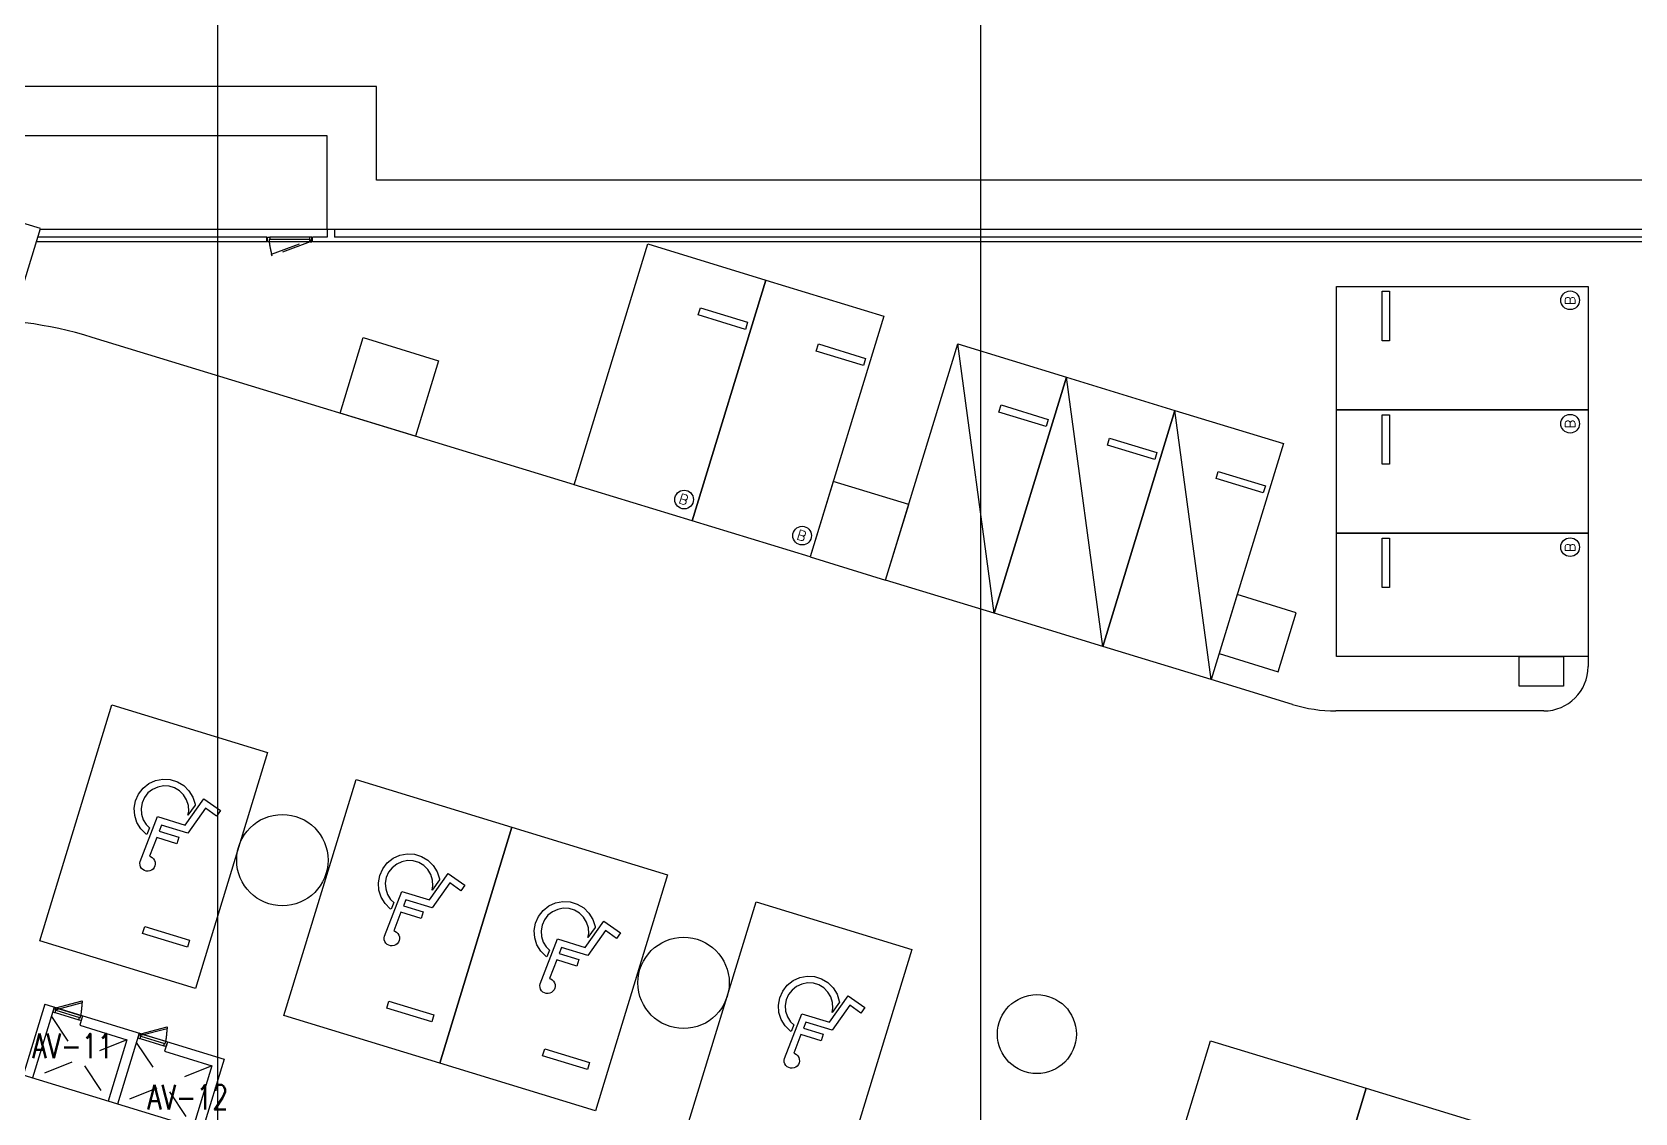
# Model space of a CAD drawing. Header units: millimetres. Extents: x -7614 to 421357, y 87385 to 341757.
# Drawn here: x 173691 to 206168, y 235984 to 257878 of the extents above; entities that cross this region are included whole.
import ezdxf
from ezdxf.enums import TextEntityAlignment as Align

# ---------------------------------------------------------------- set-up
doc = ezdxf.new("R2010")
doc.units = ezdxf.units.MM
doc.header["$LTSCALE"] = 600
doc.header["$MEASUREMENT"] = 0
doc.linetypes.add('HIDDEN', pattern=[2, 1, -1])
doc.layers.add('e-plan', color=9, linetype='CONTINUOUS')
doc.layers.add('e-room-box', color=7, linetype='CONTINUOUS')
doc.styles.add('kiahn', font='romans.shx', dxfattribs={"bigfont": 'cadhs.shx'})

msp = doc.modelspace()

# ---------------------------------------------------------------- linework, layer by layer
at = {"layer": 'e-plan'}
for p, q in [((180670, 256777), (163670, 256777)), ((180670, 254877), (180670, 256777)), ((179670, 255777), (164670, 255777)), ((179670, 253877), (179670, 255777)), ((328920, 254877), (180670, 254877)), ((178450, 253727), (173807, 253727)), ((179670, 253877), (173853, 253877)), ((178450, 253627), (178450, 253727)), ((178460, 253627), (178460, 253727)), ((178460, 253727), (178495, 253727)), ((178495, 253727), (178510, 253727)), ((178510, 253677), (178495, 253677)), ((178495, 253677), (178495, 253627)), ((179310, 253727), (178510, 253727)), ((178510, 253727), (178510, 253677)), ((179310, 253677), (178510, 253677)), ((179325, 253727), (179310, 253727)), ((179310, 253727), (179310, 253677)), ((179310, 253677), (179325, 253677)), ((179360, 253727), (179325, 253727)), ((179325, 253677), (179325, 253627)), ((179360, 253627), (179360, 253727)), ((179670, 253727), (179370, 253727)), ((179370, 253627), (179370, 253727)), ((179670, 253877), (179670, 253727)), ((244420, 253877), (179670, 253877)), ((179820, 253877), (179820, 253727)), ((244420, 253727), (179820, 253727)), ((178450, 253627), (173776, 253627)), ((178495, 253627), (178460, 253627)), ((179325, 253627), (178495, 253627)), ((179325, 253627), (179360, 253627)), ((244420, 253627), (179370, 253627)), ((184675, 248709), (186166, 253586)), ((186166, 253586), (188557, 252855)), ((187065, 247978), (188557, 252855)), ((188557, 252855), (187065, 247978)), ((188557, 252855), (190947, 252124)), ((200120, 250227), (200120, 252727)), ((200120, 252727), (205220, 252727)), ((205220, 252727), (205220, 250227)), ((201045, 252627), (201195, 252627)), ((201045, 251627), (201045, 252627)), ((201195, 252627), (201195, 251627)), ((187190, 252148), (187234, 252292)), ((188147, 251856), (187190, 252148)), ((187234, 252292), (188190, 251999)), ((190947, 252124), (189456, 247247)), ((188190, 251999), (188147, 251856)), ((184679, 248707), (174908, 251694)), ((189581, 251417), (189625, 251561)), ((190537, 251125), (189581, 251417)), ((189625, 251561), (190581, 251269)), ((190986, 246779), (192448, 251560)), ((193186, 246106), (192448, 251560)), ((192448, 251560), (194648, 250888)), ((201195, 251627), (201045, 251627)), ((190581, 251269), (190537, 251125)), ((193186, 246106), (194648, 250888)), ((194648, 250888), (193186, 246106)), ((195385, 245434), (194648, 250888)), ((194648, 250888), (196847, 250216)), ((193281, 250182), (193325, 250325)), ((194238, 249889), (193281, 250182)), ((193325, 250325), (194282, 250033)), ((195385, 245434), (196847, 250216)), ((196847, 250216), (195385, 245434)), ((197585, 244762), (196847, 250216)), ((196847, 250216), (199047, 249543)), ((205220, 250227), (200120, 250227)), ((200120, 247727), (200120, 250227)), ((200120, 250227), (205220, 250227)), ((201045, 250127), (201195, 250127)), ((201045, 249127), (201045, 250127)), ((201195, 250127), (201195, 249127)), ((205220, 250227), (205220, 247727)), ((194282, 250033), (194238, 249889)), ((195481, 249509), (195525, 249653)), ((196437, 249217), (195481, 249509)), ((195525, 249653), (196481, 249360)), ((199047, 249543), (197585, 244762)), ((196481, 249360), (196437, 249217)), ((201195, 249127), (201045, 249127)), ((197680, 248837), (197724, 248980)), ((198637, 248544), (197680, 248837)), ((197724, 248980), (198681, 248688)), ((187065, 247978), (184675, 248709)), ((198681, 248688), (198637, 248544)), ((189456, 247247), (187065, 247978)), ((205220, 247727), (200120, 247727)), ((200120, 245227), (200120, 247727)), ((200120, 247727), (205220, 247727)), ((201045, 247627), (201195, 247627)), ((201045, 246627), (201045, 247627)), ((201195, 247627), (201195, 246627)), ((205220, 247727), (205220, 245227)), ((193186, 246106), (190986, 246779)), ((201195, 246627), (201045, 246627)), ((195385, 245434), (193186, 246106)), ((197585, 244762), (195385, 245434)), ((205220, 245227), (200120, 245227)), ((205220, 245227), (205220, 245027)), ((199232, 244258), (197585, 244762)), ((173846, 239471), (175308, 244253)), ((175308, 244253), (178463, 243288)), ((204320, 244127), (200109, 244127)), ((178463, 243288), (177001, 238506)), ((175940, 242562), (176058, 242655)), ((176058, 242655), (176194, 242718)), ((176194, 242718), (176342, 242746)), ((176351, 242608), (176236, 242586)), ((176342, 242746), (176491, 242737)), ((176467, 242601), (176351, 242608)), ((176491, 242737), (176635, 242693)), ((176635, 242693), (176763, 242617)), ((176763, 242617), (176870, 242511)), ((178795, 237958), (180256, 242740)), ((180256, 242740), (183412, 241775)), ((175761, 242159), (175787, 242307)), ((175787, 242307), (175848, 242444)), ((175848, 242444), (175940, 242562)), ((175967, 242373), (175920, 242266)), ((176038, 242465), (175967, 242373)), ((176130, 242538), (176038, 242465)), ((176236, 242586), (176130, 242538)), ((176579, 242567), (176467, 242601)), ((176679, 242507), (176579, 242567)), ((176762, 242425), (176679, 242507)), ((176823, 242326), (176762, 242425)), ((176793, 241814), (177174, 242348)), ((176858, 242215), (176823, 242326)), ((176870, 242511), (176948, 242383)), ((176948, 242383), (176994, 242240)), ((177174, 242348), (177511, 242108)), ((175771, 242009), (175761, 242159)), ((175816, 241866), (175771, 242009)), ((175882, 241080), (176231, 241986)), ((175920, 242266), (175899, 242151)), ((175899, 242151), (175907, 242035)), ((175907, 242035), (175942, 241924)), ((176231, 241986), (176793, 241814)), ((177206, 242155), (176848, 241652)), ((176995, 242217), (176850, 242013)), ((176850, 242013), (176866, 242098)), ((176866, 242098), (176858, 242215)), ((176994, 242240), (176995, 242217)), ((177431, 241995), (177206, 242155)), ((177511, 242108), (177431, 241995)), ((175895, 241738), (175816, 241866)), ((176001, 241633), (175895, 241738)), ((175942, 241924), (176003, 241824)), ((176018, 241623), (176001, 241633)), ((176003, 241824), (176070, 241758)), ((176070, 241758), (176018, 241623)), ((176314, 241816), (176266, 241692)), ((176266, 241692), (176667, 241569)), ((176848, 241652), (176314, 241816)), ((183412, 241775), (181950, 236993)), ((181950, 236993), (183412, 241775)), ((183412, 241775), (186568, 240810)), ((176216, 241562), (176071, 241184)), ((176627, 241437), (176216, 241562)), ((176667, 241569), (176627, 241437)), ((175876, 241043), (175882, 241080)), ((175878, 241006), (175876, 241043)), ((175890, 240970), (175878, 241006)), ((176071, 241184), (176094, 241177)), ((176094, 241177), (176126, 241158)), ((176126, 241158), (176153, 241131)), ((176153, 241131), (176173, 241099)), ((176180, 240989), (176165, 240955)), ((176173, 241099), (176184, 241064)), ((176186, 241026), (176180, 240989)), ((176184, 241064), (176186, 241026)), ((180797, 240931), (180889, 241049)), ((180889, 241049), (181007, 241142)), ((181079, 241025), (180987, 240952)), ((181007, 241142), (181143, 241205)), ((181185, 241073), (181079, 241025)), ((181143, 241205), (181290, 241233)), ((181299, 241095), (181185, 241073)), ((181290, 241233), (181440, 241224)), ((181416, 241088), (181299, 241095)), ((181528, 241054), (181416, 241088)), ((181440, 241224), (181584, 241180)), ((181628, 240994), (181528, 241054)), ((181584, 241180), (181712, 241104)), ((181711, 240912), (181628, 240994)), ((181712, 241104), (181819, 240998)), ((181819, 240998), (181897, 240870)), ((175909, 240938), (175890, 240970)), ((175936, 240912), (175909, 240938)), ((175968, 240893), (175936, 240912)), ((176004, 240882), (175968, 240893)), ((176041, 240880), (176004, 240882)), ((176078, 240887), (176041, 240880)), ((176112, 240902), (176078, 240887)), ((176142, 240925), (176112, 240902)), ((176165, 240955), (176142, 240925)), ((180710, 240646), (180736, 240794)), ((180736, 240794), (180797, 240931)), ((180869, 240753), (180848, 240638)), ((180916, 240860), (180869, 240753)), ((180987, 240952), (180916, 240860)), ((181771, 240813), (181711, 240912)), ((181742, 240301), (182122, 240835)), ((181807, 240702), (181771, 240813)), ((181944, 240704), (181799, 240500)), ((181814, 240585), (181807, 240702)), ((181897, 240870), (181943, 240727)), ((181943, 240727), (181944, 240704)), ((182122, 240835), (182460, 240595)), ((186568, 240810), (185106, 236028)), ((180720, 240496), (180710, 240646)), ((180765, 240353), (180720, 240496)), ((180844, 240225), (180765, 240353)), ((180831, 239567), (181180, 240472)), ((180848, 240638), (180856, 240522)), ((180856, 240522), (180891, 240411)), ((180891, 240411), (180952, 240311)), ((181180, 240472), (181742, 240301)), ((182155, 240642), (181797, 240139)), ((181799, 240500), (181814, 240585)), ((182380, 240482), (182155, 240642)), ((182460, 240595), (182380, 240482)), ((180950, 240120), (180844, 240225)), ((180967, 240110), (180950, 240120)), ((180952, 240311), (181019, 240245)), ((181019, 240245), (180967, 240110)), ((181165, 240049), (181019, 239671)), ((181576, 239924), (181165, 240049)), ((181263, 240303), (181215, 240179)), ((181215, 240179), (181616, 240056)), ((181797, 240139), (181263, 240303)), ((181616, 240056), (181576, 239924)), ((183953, 239966), (184045, 240085)), ((184045, 240085), (184162, 240178)), ((184235, 240060), (184143, 239987)), ((184162, 240178), (184299, 240240)), ((184341, 240108), (184235, 240060)), ((184299, 240240), (184446, 240268)), ((184455, 240130), (184341, 240108)), ((184446, 240268), (184596, 240259)), ((184572, 240123), (184455, 240130)), ((184683, 240089), (184572, 240123)), ((184596, 240259), (184739, 240216)), ((184783, 240029), (184683, 240089)), ((184739, 240216), (184868, 240139)), ((184866, 239947), (184783, 240029)), ((184868, 240139), (184975, 240033)), ((184975, 240033), (185053, 239905)), ((186899, 235480), (188361, 240262)), ((188361, 240262), (191517, 239297)), ((175930, 239620), (175974, 239763)), ((175974, 239763), (176883, 239486)), ((183866, 239681), (183892, 239829)), ((183892, 239829), (183953, 239966)), ((184024, 239788), (184004, 239674)), ((184072, 239895), (184024, 239788)), ((184143, 239987), (184072, 239895)), ((184927, 239848), (184866, 239947)), ((184898, 239336), (185278, 239870)), ((184963, 239737), (184927, 239848)), ((185100, 239739), (184955, 239535)), ((184970, 239620), (184963, 239737)), ((185053, 239905), (185098, 239762)), ((185098, 239762), (185100, 239739)), ((185278, 239870), (185616, 239630)), ((177001, 238506), (173846, 239471)), ((176839, 239342), (175930, 239620)), ((176883, 239486), (176839, 239342)), ((180825, 239530), (180831, 239567)), ((180827, 239493), (180825, 239530)), ((180838, 239457), (180827, 239493)), ((180858, 239425), (180838, 239457)), ((180885, 239399), (180858, 239425)), ((180917, 239380), (180885, 239399)), ((180953, 239369), (180917, 239380)), ((180990, 239367), (180953, 239369)), ((181027, 239373), (180990, 239367)), ((181019, 239671), (181043, 239664)), ((181061, 239389), (181027, 239373)), ((181043, 239664), (181075, 239645)), ((181091, 239412), (181061, 239389)), ((181075, 239645), (181102, 239618)), ((181113, 239442), (181091, 239412)), ((181102, 239618), (181121, 239586)), ((181129, 239476), (181113, 239442)), ((181121, 239586), (181133, 239551)), ((181135, 239513), (181129, 239476)), ((181133, 239551), (181135, 239513)), ((183876, 239532), (183866, 239681)), ((183921, 239389), (183876, 239532)), ((183999, 239261), (183921, 239389)), ((183987, 238602), (184336, 239508)), ((184004, 239674), (184012, 239557)), ((184012, 239557), (184047, 239446)), ((184047, 239446), (184108, 239346)), ((184336, 239508), (184898, 239336)), ((185311, 239677), (184953, 239175)), ((184955, 239535), (184970, 239620)), ((185536, 239517), (185311, 239677)), ((185616, 239630), (185536, 239517)), ((184106, 239155), (183999, 239261)), ((184122, 239145), (184106, 239155)), ((184108, 239346), (184174, 239281)), ((184174, 239281), (184122, 239145)), ((184321, 239085), (184175, 238706)), ((184732, 238959), (184321, 239085)), ((184419, 239338), (184371, 239214)), ((184371, 239214), (184772, 239091)), ((184953, 239175), (184419, 239338)), ((184772, 239091), (184732, 238959)), ((191517, 239297), (190055, 234515)), ((189111, 238665), (189248, 238727)), ((189248, 238727), (189395, 238755)), ((189395, 238755), (189545, 238746)), ((189545, 238746), (189688, 238703)), ((183980, 238565), (183987, 238602)), ((183983, 238528), (183980, 238565)), ((183994, 238492), (183983, 238528)), ((184014, 238460), (183994, 238492)), ((184041, 238434), (184014, 238460)), ((184073, 238415), (184041, 238434)), ((184109, 238404), (184073, 238415)), ((184146, 238402), (184109, 238404)), ((184183, 238409), (184146, 238402)), ((184175, 238706), (184199, 238699)), ((184217, 238424), (184183, 238409)), ((184199, 238699), (184231, 238680)), ((184246, 238448), (184217, 238424)), ((184231, 238680), (184258, 238653)), ((184269, 238477), (184246, 238448)), ((184258, 238653), (184277, 238622)), ((184285, 238511), (184269, 238477)), ((184277, 238622), (184289, 238586)), ((184291, 238548), (184285, 238511)), ((184289, 238586), (184291, 238548)), ((188841, 238316), (188902, 238453)), ((188902, 238453), (188994, 238571)), ((188994, 238571), (189111, 238665)), ((189092, 238474), (189021, 238382)), ((189183, 238547), (189092, 238474)), ((189290, 238595), (189183, 238547)), ((189404, 238617), (189290, 238595)), ((189521, 238610), (189404, 238617)), ((189632, 238576), (189521, 238610)), ((189732, 238516), (189632, 238576)), ((189688, 238703), (189817, 238626)), ((189815, 238434), (189732, 238516)), ((189876, 238335), (189815, 238434)), ((189817, 238626), (189924, 238520)), ((189924, 238520), (190002, 238392)), ((190002, 238392), (190047, 238249)), ((173949, 238185), (173511, 236750)), ((174140, 238126), (173702, 236692)), ((173949, 238185), (177583, 237074)), ((174140, 238126), (174111, 238030)), ((174174, 238116), (174140, 238126)), ((174159, 238068), (174174, 238116)), ((174174, 238064), (174159, 238068)), ((174159, 238016), (174174, 238064)), ((174174, 238116), (174681, 237961)), ((174174, 238064), (174652, 237917)), ((180879, 238107), (180923, 238250)), ((181788, 237829), (180879, 238107)), ((180923, 238250), (181832, 237973)), ((188815, 238168), (188841, 238316)), ((188825, 238018), (188815, 238168)), ((188973, 238275), (188953, 238161)), ((188953, 238161), (188960, 238044)), ((189021, 238382), (188973, 238275)), ((189847, 237823), (190227, 238357)), ((189911, 238224), (189876, 238335)), ((190260, 238164), (189902, 237662)), ((190049, 238226), (189904, 238022)), ((189904, 238022), (189919, 238107)), ((189919, 238107), (189911, 238224)), ((190047, 238249), (190049, 238226)), ((190227, 238357), (190565, 238117)), ((190485, 238004), (190260, 238164)), ((190565, 238117), (190485, 238004)), ((174111, 238030), (174145, 238020)), ((174145, 238020), (174159, 238016)), ((174159, 238016), (174637, 237870)), ((174637, 237870), (174652, 237917)), ((174651, 237865), (174637, 237870)), ((174685, 237855), (174651, 237865)), ((174652, 237917), (174666, 237913)), ((174714, 237951), (174656, 237759)), ((174656, 237759), (175612, 237467)), ((174666, 237913), (174681, 237961)), ((174681, 237961), (174714, 237951)), ((174714, 237951), (174685, 237855)), ((181950, 236993), (178795, 237958)), ((181832, 237973), (181788, 237829)), ((188870, 237876), (188825, 238018)), ((188948, 237748), (188870, 237876)), ((188936, 237089), (189285, 237995)), ((189055, 237642), (188948, 237748)), ((188960, 238044), (188996, 237933)), ((188996, 237933), (189057, 237833)), ((189057, 237833), (189123, 237768)), ((189123, 237768), (189071, 237632)), ((189285, 237995), (189847, 237823)), ((189368, 237825), (189320, 237701)), ((189902, 237662), (189368, 237825)), ((175612, 237467), (175232, 236224)), ((175862, 237600), (175423, 236165)), ((175862, 237600), (175832, 237504)), ((175832, 237504), (175866, 237494)), ((175895, 237590), (175862, 237600)), ((175866, 237494), (175880, 237490)), ((175880, 237490), (175895, 237537)), ((175880, 237490), (176358, 237343)), ((175881, 237542), (175895, 237590)), ((175895, 237537), (175881, 237542)), ((175895, 237590), (176402, 237435)), ((175895, 237537), (176373, 237391)), ((176435, 237424), (176377, 237233)), ((176387, 237387), (176402, 237435)), ((176402, 237435), (176435, 237424)), ((176435, 237424), (176406, 237329)), ((189071, 237632), (189055, 237642)), ((189270, 237572), (189124, 237193)), ((189680, 237446), (189270, 237572)), ((189320, 237701), (189721, 237578)), ((189721, 237578), (189680, 237446)), ((196104, 232666), (197566, 237447)), ((197566, 237447), (200722, 236483)), ((176358, 237343), (176373, 237391)), ((176373, 237339), (176358, 237343)), ((176373, 237391), (176387, 237387)), ((176406, 237329), (176373, 237339)), ((176377, 237233), (177333, 236941)), ((184035, 237142), (184079, 237285)), ((184943, 236864), (184035, 237142)), ((184079, 237285), (184987, 237008)), ((188929, 237052), (188936, 237089)), ((189124, 237193), (189148, 237186)), ((189148, 237186), (189180, 237167)), ((189180, 237167), (189207, 237140)), ((189207, 237140), (189226, 237108)), ((189226, 237108), (189237, 237073)), ((177333, 236941), (176953, 235698)), ((177583, 237074), (177144, 235639)), ((185106, 236028), (181950, 236993)), ((184987, 237008), (184943, 236864)), ((188932, 237015), (188929, 237052)), ((188943, 236979), (188932, 237015)), ((188963, 236947), (188943, 236979)), ((188989, 236921), (188963, 236947)), ((189022, 236902), (188989, 236921)), ((189057, 236891), (189022, 236902)), ((189095, 236889), (189057, 236891)), ((189132, 236896), (189095, 236889)), ((189166, 236911), (189132, 236896)), ((189195, 236935), (189166, 236911)), ((189218, 236964), (189195, 236935)), ((189233, 236998), (189218, 236964)), ((189240, 237035), (189233, 236998)), ((189237, 237073), (189240, 237035)), ((180013, 234762), (173511, 236750)), ((200722, 236483), (199260, 231701)), ((199260, 231701), (200722, 236483)), ((200722, 236483), (203878, 235518))]:
    msp.add_line(p, q, dxfattribs=at)
at = {"layer": 'e-plan', "ltscale": 0.5}
for p, q in [((173859, 253897), (172664, 254263)), ((173494, 252702), (173859, 253897)), ((179931, 250159), (180399, 251689)), ((180399, 251689), (181929, 251221)), ((181929, 251221), (181461, 249691)), ((181461, 249691), (179931, 250159)), ((189924, 248777), (189456, 247247)), ((191454, 248309), (189924, 248777)), ((190986, 246779), (191454, 248309)), ((189456, 247247), (190986, 246779)), ((198111, 246483), (197746, 245288)), ((199306, 246117), (198111, 246483)), ((198941, 244922), (199306, 246117)), ((197746, 245288), (198941, 244922)), ((203820, 245227), (204720, 245227)), ((203820, 244627), (203820, 245227)), ((204720, 245227), (204720, 244627)), ((204720, 244627), (203820, 244627))]:
    msp.add_line(p, q, dxfattribs=at)
at = {"layer": 'e-plan', "linetype": 'HIDDEN'}
for p, q in [((178544, 253379), (179311, 253664)), ((179311, 253664), (179325, 253627)), ((178556, 253341), (178544, 253379)), ((179325, 253627), (178556, 253341)), ((174174, 238116), (174706, 238252)), ((174177, 238076), (174174, 238116)), ((174707, 238212), (174177, 238076)), ((174706, 238252), (174707, 238212)), ((174082, 237935), (175232, 236224)), ((175612, 237467), (173702, 236692)), ((175895, 237590), (176427, 237726)), ((175898, 237550), (175895, 237590)), ((176428, 237686), (175898, 237550)), ((176427, 237726), (176428, 237686)), ((175803, 237409), (176953, 235698)), ((177333, 236941), (175423, 236165))]:
    msp.add_line(p, q, dxfattribs=at)
at = {"layer": 'e-plan'}
for centre in [(204855, 252445), (204855, 249945), (186903, 248409), (189294, 247678), (204855, 247445)]:
    msp.add_circle(centre, 189, dxfattribs=at)
at = {"layer": 'e-plan', "ltscale": 0.5}
for centre, radius in [((178763, 241105), 925), ((186892, 238619), 925), ((194051, 237581), 800)]:
    msp.add_circle(centre, radius, dxfattribs=at)
at = {"layer": 'e-plan', "linetype": 'HIDDEN'}
for centre, start, end in [((180475, 253884), 187.4052, 194.6585), ((172713, 238294), 350.4052, 357.6584), ((174434, 237767), 350.4052, 357.6584)]:
    msp.add_arc(centre, 1996, start, end, dxfattribs=at)
at = {"layer": 'e-plan'}
for centre, radius, start, end in [((172423, 243566), 8500, 73, 110.3232), ((204320, 245027), 900, 270, 0), ((200109, 247127), 3000, 253, 270)]:
    msp.add_arc(centre, radius, start, end, dxfattribs=at)
at = {"layer": 'e-room-box'}
for p, q in [((177458, 234117), (177458, 262265)), ((192915, 228566), (192915, 261432))]:
    msp.add_line(p, q, dxfattribs=at)

# ---------------------------------------------------------------- texts
at = {"layer": 'e-plan', "style": 'kiahn', "text_generation_flag": 4}
for rotation, p in [(90, (204754, 252346)), (90, (204754, 249846)), (343, (186838, 248535)), (343, (189229, 247804)), (90, (204754, 247346))]:
    msp.add_text('B', height=200, rotation=rotation, dxfattribs=at).set_placement(p)
at = {"layer": 'e-plan', "style": 'kiahn', "width": 0.75}
for s, p in [('AV-11', (174519, 237343)), ('AV-12', (176845, 236303))]:
    msp.add_text(s, height=500, dxfattribs=at).set_placement(p, align=Align.MIDDLE_CENTER)

doc.saveas('drawing.dxf')
